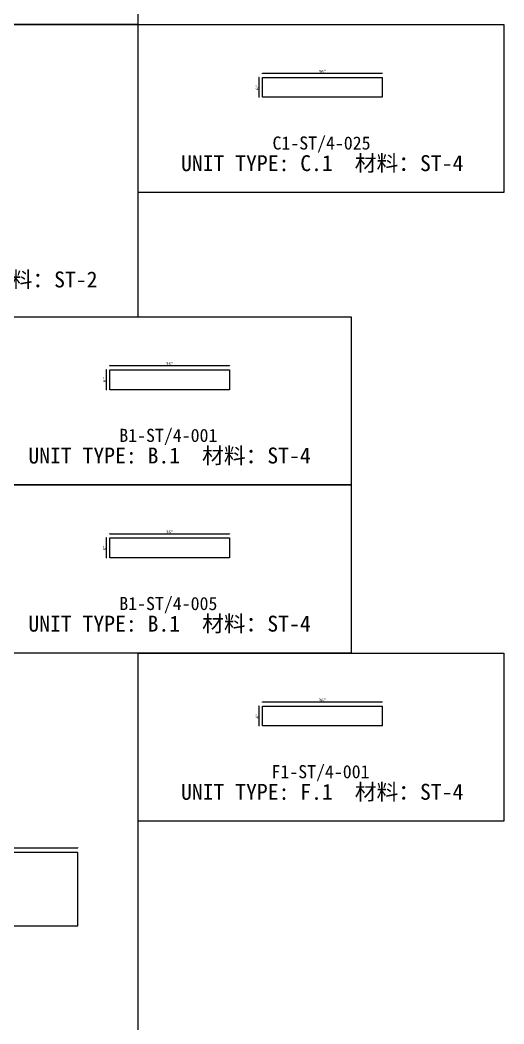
# Model space of a CAD drawing. Header units: millimetres. Extents: x -46966 to 138077, y -48408 to 2116.
# Drawn here: x -15086 to -11393, y -19100 to -11444 of the extents above; entities that cross this region are included whole.
import ezdxf
from ezdxf.enums import TextEntityAlignment as Align

# ---------------------------------------------------------------- set-up
doc = ezdxf.new("R2010")
doc.units = ezdxf.units.MM
doc.layers.add('PART_NUMBER', color=3, linetype='Continuous')
doc.styles.add('样式 1', font='')
doc.styles.get('样式 1').set_extended_font_data('NSimSun')
doc.dimstyles.new('副本 ISO-25', dxfattribs={"dimtxt": 25, "dimasz": 10, "dimexe": 1.5, "dimexo": 0.5, "dimtad": 1, "dimlfac": 0.03937, "dimlunit": 5, "dimtxsty": '样式 1', "dimblk": 'ARCHTICK', "dimcen": 2.5, "dimclrd": 256, "dimclrt": 1, "dimazin": 3, "dimtfac": 1, "dimtmove": 0, "dimatfit": 3, "dimfxlon": 1})

# ---------------------------------------------------------------- blocks, each defined once
blk = doc.blocks.new('_ArchTick')
at = {"color": 0, "linetype": 'ByBlock', "const_width": 0.15}
blk.add_lwpolyline([(-0.5, -0.5), (0.5, 0.5)], dxfattribs=at)
blk = doc.blocks.new('*D464')
at = {"color": 0, "lineweight": -2, "transparency": 16777216}
for p, q in [((-13235.7, -11851.1), (-13235.7, -11848.6)), ((-12321.3, -11851.1), (-12321.3, -11848.6))]:
    blk.add_line(p, q, dxfattribs=at)
at = {"lineweight": -2, "transparency": 16777216}
blk.add_line((-13235.7, -11850.1), (-12321.3, -11850.1), dxfattribs=at)
at = {"layer": 'Defpoints', "color": 0, "transparency": 16777216}
for p in [(-12321.3, -11850.1), (-13235.7, -11881), (-12321.3, -11881)]:
    blk.add_point(p, dxfattribs=at)
at = {"lineweight": -2, "transparency": 16777216, "xscale": 10, "yscale": 10, "zscale": 10, "rotation": 180}
blk.add_blockref('_ArchTick', (-13235.7, -11850.1), dxfattribs=at)
at = {"lineweight": -2, "transparency": 16777216, "xscale": 10, "yscale": 10, "zscale": 10}
blk.add_blockref('_ArchTick', (-12321.3, -11850.1), dxfattribs=at)
at = {"color": 1, "transparency": 16777216, "insert": (-12778.5, -11837), "char_height": 25, "attachment_point": 5, "style": '样式 1'}
blk.add_mtext('\\A1;36"', dxfattribs=at)
blk = doc.blocks.new('*D465')
at = {"color": 0, "lineweight": -2, "transparency": 16777216}
for p, q in [((-13260.5, -11881), (-13263, -11881)), ((-13260.5, -12033.4), (-13263, -12033.4))]:
    blk.add_line(p, q, dxfattribs=at)
at = {"lineweight": -2, "transparency": 16777216}
blk.add_line((-13261.5, -12033.4), (-13261.5, -11881), dxfattribs=at)
at = {"layer": 'Defpoints', "color": 0, "transparency": 16777216}
for p in [(-13261.5, -11881), (-13235.7, -11881), (-13235.7, -12033.4)]:
    blk.add_point(p, dxfattribs=at)
at = {"lineweight": -2, "transparency": 16777216, "xscale": 10, "yscale": 10, "zscale": 10}
for p, rotation in [((-13261.5, -11881), 90), ((-13261.5, -12033.4), 270)]:
    blk.add_blockref('_ArchTick', p, dxfattribs=dict(at, rotation=rotation))
at = {"color": 1, "transparency": 16777216, "insert": (-13274.7, -11957.2), "char_height": 25, "attachment_point": 5, "rotation": 90, "style": '样式 1'}
blk.add_mtext('\\A1;6"', dxfattribs=at)
blk = doc.blocks.new('*D472')
at = {"color": 0, "lineweight": -2, "transparency": 16777216}
for p, q in [((-14400.7, -14080.7), (-14400.7, -14078.2)), ((-13486.3, -14080.7), (-13486.3, -14078.2))]:
    blk.add_line(p, q, dxfattribs=at)
at = {"lineweight": -2, "transparency": 16777216}
blk.add_line((-14400.7, -14079.7), (-13486.3, -14079.7), dxfattribs=at)
at = {"layer": 'Defpoints', "color": 0, "transparency": 16777216}
for p in [(-13486.3, -14079.7), (-14400.7, -14110.5), (-13486.3, -14110.5)]:
    blk.add_point(p, dxfattribs=at)
at = {"lineweight": -2, "transparency": 16777216, "xscale": 10, "yscale": 10, "zscale": 10, "rotation": 180}
blk.add_blockref('_ArchTick', (-14400.7, -14079.7), dxfattribs=at)
at = {"lineweight": -2, "transparency": 16777216, "xscale": 10, "yscale": 10, "zscale": 10}
blk.add_blockref('_ArchTick', (-13486.3, -14079.7), dxfattribs=at)
at = {"color": 1, "transparency": 16777216, "insert": (-13943.5, -14066.6), "char_height": 25, "attachment_point": 5, "style": '样式 1'}
blk.add_mtext('\\A1;36"', dxfattribs=at)
blk = doc.blocks.new('*D473')
at = {"color": 0, "lineweight": -2, "transparency": 16777216}
for p, q in [((-14425.6, -14110.5), (-14428.1, -14110.5)), ((-14425.6, -14262.9), (-14428.1, -14262.9))]:
    blk.add_line(p, q, dxfattribs=at)
at = {"lineweight": -2, "transparency": 16777216}
blk.add_line((-14426.6, -14262.9), (-14426.6, -14110.5), dxfattribs=at)
at = {"layer": 'Defpoints', "color": 0, "transparency": 16777216}
for p in [(-14426.6, -14110.5), (-14400.7, -14110.5), (-14400.7, -14262.9)]:
    blk.add_point(p, dxfattribs=at)
at = {"lineweight": -2, "transparency": 16777216, "xscale": 10, "yscale": 10, "zscale": 10}
for p, rotation in [((-14426.6, -14110.5), 90), ((-14426.6, -14262.9), 270)]:
    blk.add_blockref('_ArchTick', p, dxfattribs=dict(at, rotation=rotation))
at = {"color": 1, "transparency": 16777216, "insert": (-14439.7, -14186.7), "char_height": 25, "attachment_point": 5, "rotation": 90, "style": '样式 1'}
blk.add_mtext('\\A1;6"', dxfattribs=at)
blk = doc.blocks.new('*D480')
at = {"color": 0, "lineweight": -2, "transparency": 16777216}
for p, q in [((-14400.7, -15363.1), (-14400.7, -15360.6)), ((-13486.3, -15363.1), (-13486.3, -15360.6))]:
    blk.add_line(p, q, dxfattribs=at)
at = {"lineweight": -2, "transparency": 16777216}
blk.add_line((-14400.7, -15362.1), (-13486.3, -15362.1), dxfattribs=at)
at = {"layer": 'Defpoints', "color": 0, "transparency": 16777216}
for p in [(-13486.3, -15362.1), (-14400.7, -15392.9), (-13486.3, -15392.9)]:
    blk.add_point(p, dxfattribs=at)
at = {"lineweight": -2, "transparency": 16777216, "xscale": 10, "yscale": 10, "zscale": 10, "rotation": 180}
blk.add_blockref('_ArchTick', (-14400.7, -15362.1), dxfattribs=at)
at = {"lineweight": -2, "transparency": 16777216, "xscale": 10, "yscale": 10, "zscale": 10}
blk.add_blockref('_ArchTick', (-13486.3, -15362.1), dxfattribs=at)
at = {"color": 1, "transparency": 16777216, "insert": (-13943.5, -15349), "char_height": 25, "attachment_point": 5, "style": '样式 1'}
blk.add_mtext('\\A1;36"', dxfattribs=at)
blk = doc.blocks.new('*D481')
at = {"color": 0, "lineweight": -2, "transparency": 16777216}
for p, q in [((-14425.6, -15392.9), (-14428.1, -15392.9)), ((-14425.6, -15545.3), (-14428.1, -15545.3))]:
    blk.add_line(p, q, dxfattribs=at)
at = {"lineweight": -2, "transparency": 16777216}
blk.add_line((-14426.6, -15545.3), (-14426.6, -15392.9), dxfattribs=at)
at = {"layer": 'Defpoints', "color": 0, "transparency": 16777216}
for p in [(-14426.6, -15392.9), (-14400.7, -15392.9), (-14400.7, -15545.3)]:
    blk.add_point(p, dxfattribs=at)
at = {"lineweight": -2, "transparency": 16777216, "xscale": 10, "yscale": 10, "zscale": 10}
for p, rotation in [((-14426.6, -15392.9), 90), ((-14426.6, -15545.3), 270)]:
    blk.add_blockref('_ArchTick', p, dxfattribs=dict(at, rotation=rotation))
at = {"color": 1, "transparency": 16777216, "insert": (-14439.7, -15469.1), "char_height": 25, "attachment_point": 5, "rotation": 90, "style": '样式 1'}
blk.add_mtext('\\A1;6"', dxfattribs=at)
blk = doc.blocks.new('*D492')
at = {"color": 0, "lineweight": -2, "transparency": 16777216}
for p, q in [((-16492.5, -17757.7), (-16492.5, -17755.2)), ((-14644.6, -17757.7), (-14644.6, -17755.2))]:
    blk.add_line(p, q, dxfattribs=at)
at = {"lineweight": -2, "transparency": 16777216}
blk.add_line((-16492.5, -17756.7), (-14644.6, -17756.7), dxfattribs=at)
at = {"layer": 'Defpoints', "color": 0, "transparency": 16777216}
for p in [(-14644.6, -17756.7), (-16492.5, -17793.2), (-14644.6, -17793.2)]:
    blk.add_point(p, dxfattribs=at)
at = {"lineweight": -2, "transparency": 16777216, "xscale": 10, "yscale": 10, "zscale": 10, "rotation": 180}
blk.add_blockref('_ArchTick', (-16492.5, -17756.7), dxfattribs=at)
at = {"lineweight": -2, "transparency": 16777216, "xscale": 10, "yscale": 10, "zscale": 10}
blk.add_blockref('_ArchTick', (-14644.6, -17756.7), dxfattribs=at)
at = {"color": 1, "transparency": 16777216, "insert": (-15568.6, -17727.7), "char_height": 25, "attachment_point": 5, "style": '样式 1'}
blk.add_mtext('\\A1;72{\\H1x;\\S3/4;}"', dxfattribs=at)
blk = doc.blocks.new('*D494')
at = {"color": 0, "lineweight": -2, "transparency": 16777216}
for p, q in [((-13235.7, -16645.5), (-13235.7, -16643)), ((-12321.3, -16645.5), (-12321.3, -16643))]:
    blk.add_line(p, q, dxfattribs=at)
at = {"lineweight": -2, "transparency": 16777216}
blk.add_line((-13235.7, -16644.5), (-12321.3, -16644.5), dxfattribs=at)
at = {"layer": 'Defpoints', "color": 0, "transparency": 16777216}
for p in [(-13235.7, -16675.3), (-12321.3, -16644.5), (-12321.3, -16675.3)]:
    blk.add_point(p, dxfattribs=at)
at = {"lineweight": -2, "transparency": 16777216, "xscale": 10, "yscale": 10, "zscale": 10, "rotation": 180}
blk.add_blockref('_ArchTick', (-13235.7, -16644.5), dxfattribs=at)
at = {"lineweight": -2, "transparency": 16777216, "xscale": 10, "yscale": 10, "zscale": 10}
blk.add_blockref('_ArchTick', (-12321.3, -16644.5), dxfattribs=at)
at = {"color": 1, "transparency": 16777216, "insert": (-12778.5, -16631.4), "char_height": 25, "attachment_point": 5, "style": '样式 1'}
blk.add_mtext('\\A1;36"', dxfattribs=at)
blk = doc.blocks.new('*D495')
at = {"color": 0, "lineweight": -2, "transparency": 16777216}
for p, q in [((-13260.5, -16675.3), (-13263, -16675.3)), ((-13260.5, -16827.7), (-13263, -16827.7))]:
    blk.add_line(p, q, dxfattribs=at)
at = {"lineweight": -2, "transparency": 16777216}
blk.add_line((-13261.5, -16827.7), (-13261.5, -16675.3), dxfattribs=at)
at = {"layer": 'Defpoints', "color": 0, "transparency": 16777216}
for p in [(-13261.5, -16675.3), (-13235.7, -16675.3), (-13235.7, -16827.7)]:
    blk.add_point(p, dxfattribs=at)
at = {"lineweight": -2, "transparency": 16777216, "xscale": 10, "yscale": 10, "zscale": 10}
for p, rotation in [((-13261.5, -16675.3), 90), ((-13261.5, -16827.7), 270)]:
    blk.add_blockref('_ArchTick', p, dxfattribs=dict(at, rotation=rotation))
at = {"color": 1, "transparency": 16777216, "insert": (-13274.7, -16751.5), "char_height": 25, "attachment_point": 5, "rotation": 90, "style": '样式 1'}
blk.add_mtext('\\A1;6"', dxfattribs=at)

msp = doc.modelspace()

# ---------------------------------------------------------------- linework, layer by layer
at = {"color": 1}
for points in [[(-16976.902, -11477.244), (-14185.027, -11477.244), (-14185.027, -9247.677), (-16976.902, -9247.677)], [(-16976.902, -13706.811), (-14185.027, -13706.811), (-14185.027, -11477.244), (-16976.902, -11477.244)], [(-14185.027, -11477.244), (-11393.153, -11477.244), (-11393.153, -12759.641), (-14185.027, -12759.641)], [(-15350.034, -13706.811), (-12558.16, -13706.811), (-12558.16, -14989.209), (-15350.034, -14989.209)], [(-15350.034, -14989.209), (-12558.16, -14989.209), (-12558.16, -16271.606), (-15350.034, -16271.606)], [(-16976.902, -19553.663), (-14185.027, -19553.663), (-14185.027, -16271.606), (-16976.902, -16271.606)], [(-14185.027, -16271.606), (-11393.153, -16271.606), (-11393.153, -17554.004), (-14185.027, -17554.004)]]:
    msp.add_lwpolyline(points, close=True, dxfattribs=at)
for points in [[(-13235.708, -11880.98), (-12321.308, -11880.98), (-12321.308, -12033.38), (-13235.708, -12033.38)], [(-14400.715, -14110.547), (-13486.315, -14110.547), (-13486.315, -14262.947), (-14400.715, -14262.947)], [(-14400.715, -15392.945), (-13486.315, -15392.945), (-13486.315, -15545.345), (-14400.715, -15545.345)], [(-13235.708, -16675.343), (-12321.308, -16675.343), (-12321.308, -16827.743), (-13235.708, -16827.743)], [(-14644.631, -17793.21), (-16492.481, -17793.21), (-16492.481, -18352.01), (-14644.631, -18352.01)]]:
    msp.add_lwpolyline(points, close=True)

# ---------------------------------------------------------------- texts
at = {"style": '样式 1'}
for s, p in [('UNIT TYPE: C.1', (-13857.399, -12596.137)), ('材料：ST-4', (-12531.118, -12596.137)), ('材料：ST-2', (-15322.993, -13483.316)), ('材料：ST-4', (-13696.126, -14825.704)), ('UNIT TYPE: B.1', (-15022.407, -14825.704)), ('UNIT TYPE: B.1', (-15022.407, -16108.102)), ('材料：ST-4', (-13696.126, -16108.102)), ('UNIT TYPE: F.1', (-13857.399, -17390.5)), ('材料：ST-4', (-12531.118, -17390.5))]:
    msp.add_text(s, height=121.5865, dxfattribs=at).set_placement(p)
at = {"layer": 'PART_NUMBER', "color": 3, "style": '样式 1'}
for s, p in [('C1-ST/4-025', (-12785.164, -12381.811)), ('B1-ST/4-001', (-13954.025, -14611.378)), ('B1-ST/4-005', (-13954.025, -15893.776)), ('F1-ST/4-001', (-12792.94, -17176.173))]:
    msp.add_text(s, height=100, dxfattribs=at).set_placement(p, align=Align.MIDDLE_CENTER)

# ---------------------------------------------------------------- dimensions: what is measured, and where the dimension line sits
for base, p1, p2, picture, middle in [((-12321.308, -11850.145), (-13235.708, -11880.98), (-12321.308, -11880.98), '*D464', (-12778.508, -11837.02)), ((-13486.315, -14079.712), (-14400.715, -14110.547), (-13486.315, -14110.547), '*D472', (-13943.515, -14066.587)), ((-13486.315, -15362.109), (-14400.715, -15392.945), (-13486.315, -15392.945), '*D480', (-13943.515, -15348.984)), ((-12321.308, -16644.507), (-13235.708, -16675.343), (-12321.308, -16675.343), '*D494', (-12778.508, -16631.382)), ((-14644.631, -17756.75), (-16492.481, -17793.21), (-14644.631, -17793.21), '*D492', (-15568.556, -17727.656))]:
    dim = msp.add_linear_dim(base=base, p1=p1, p2=p2, dimstyle='副本 ISO-25')
    dim.commit()
    dim.dimension.update_dxf_attribs({"geometry": picture, "text_midpoint": middle})
for base, p1, p2, picture, middle in [((-13261.543, -11880.98), (-13235.708, -12033.38), (-13235.708, -11880.98), '*D465', (-13274.668, -11957.18)), ((-14426.55, -14110.547), (-14400.715, -14262.947), (-14400.715, -14110.547), '*D473', (-14439.675, -14186.747)), ((-14426.55, -15392.945), (-14400.715, -15545.345), (-14400.715, -15392.945), '*D481', (-14439.675, -15469.145)), ((-13261.543, -16675.343), (-13235.708, -16827.743), (-13235.708, -16675.343), '*D495', (-13274.668, -16751.543))]:
    dim = msp.add_linear_dim(base=base, p1=p1, p2=p2, angle=90, dimstyle='副本 ISO-25')
    dim.commit()
    dim.dimension.update_dxf_attribs({"geometry": picture, "text_midpoint": middle})

doc.saveas('drawing.dxf')
